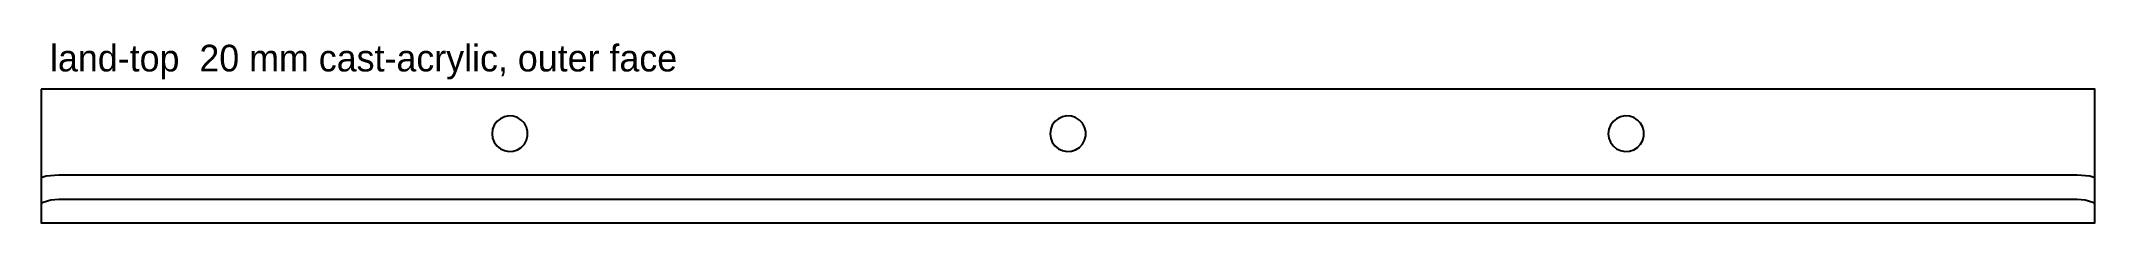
# Model space of a CAD drawing. Header units: millimetres. Extents: x 0 to 460, y 0 to 40.
import ezdxf

# ---------------------------------------------------------------- set-up
doc = ezdxf.new("R2010")
doc.units = ezdxf.units.MM
for name, color, linetype in [('CUT_OUTSIDE', 1, 'Continuous'), ('NOTES', 7, 'Continuous'), ('POCKET_12MM', 3, 'Continuous'), ('POCKET_3MM', 3, 'Continuous')]:
    doc.layers.add(name, color=color, linetype=linetype)

msp = doc.modelspace()

# ---------------------------------------------------------------- linework, layer by layer
at = {"layer": 'CUT_OUTSIDE'}
msp.add_lwpolyline([(0, 30), (0, 0), (460, 0), (460, 30), (0, 30)], close=True, dxfattribs=at)
at = {"layer": 'POCKET_12MM'}
for points in [[(101, 20), (101.13, 19.01), (101.49, 18.07), (102.08, 17.26), (102.86, 16.62), (103.76, 16.2), (104.75, 16.01), (105.75, 16.07), (106.7, 16.38), (107.55, 16.92), (108.24, 17.65), (108.72, 18.53), (108.97, 19.5), (108.97, 20.5), (108.72, 21.47), (108.24, 22.35), (107.55, 23.08), (106.7, 23.62), (105.75, 23.93), (104.75, 23.99), (103.76, 23.8), (102.86, 23.38), (102.08, 22.74), (101.49, 21.93), (101.13, 20.99), (101, 20)], [(226, 20), (226.13, 19.01), (226.49, 18.07), (227.08, 17.26), (227.86, 16.62), (228.76, 16.2), (229.75, 16.01), (230.75, 16.07), (231.7, 16.38), (232.55, 16.92), (233.24, 17.65), (233.72, 18.53), (233.97, 19.5), (233.97, 20.5), (233.72, 21.47), (233.24, 22.35), (232.55, 23.08), (231.7, 23.62), (230.75, 23.93), (229.75, 23.99), (228.76, 23.8), (227.86, 23.38), (227.08, 22.74), (226.49, 21.93), (226.13, 20.99), (226, 20)], [(351, 20), (351.13, 19.01), (351.49, 18.07), (352.08, 17.26), (352.86, 16.62), (353.76, 16.2), (354.75, 16.01), (355.75, 16.07), (356.7, 16.38), (357.55, 16.92), (358.24, 17.65), (358.72, 18.53), (358.97, 19.5), (358.97, 20.5), (358.72, 21.47), (358.24, 22.35), (357.55, 23.08), (356.7, 23.62), (355.75, 23.93), (354.75, 23.99), (353.76, 23.8), (352.86, 23.38), (352.08, 22.74), (351.49, 21.93), (351.13, 20.99), (351, 20)]]:
    msp.add_lwpolyline(points, close=True, dxfattribs=at)
at = {"layer": 'POCKET_3MM'}
msp.add_lwpolyline([(0, 10.07), (0, 4.36), (0.44, 4.59), (2.19, 5.12), (4, 5.3), (456, 5.3), (457.81, 5.12), (459.56, 4.59), (460, 4.36), (460, 10.07), (458.87, 10.42), (456, 10.7), (4, 10.7), (1.13, 10.42), (0, 10.07)], close=True, dxfattribs=at)

# ---------------------------------------------------------------- texts
at = {"layer": 'NOTES'}
msp.add_text('land-top  20 mm cast-acrylic, outer face', height=6, dxfattribs=at).set_placement((2, 34))

doc.saveas('drawing.dxf')
